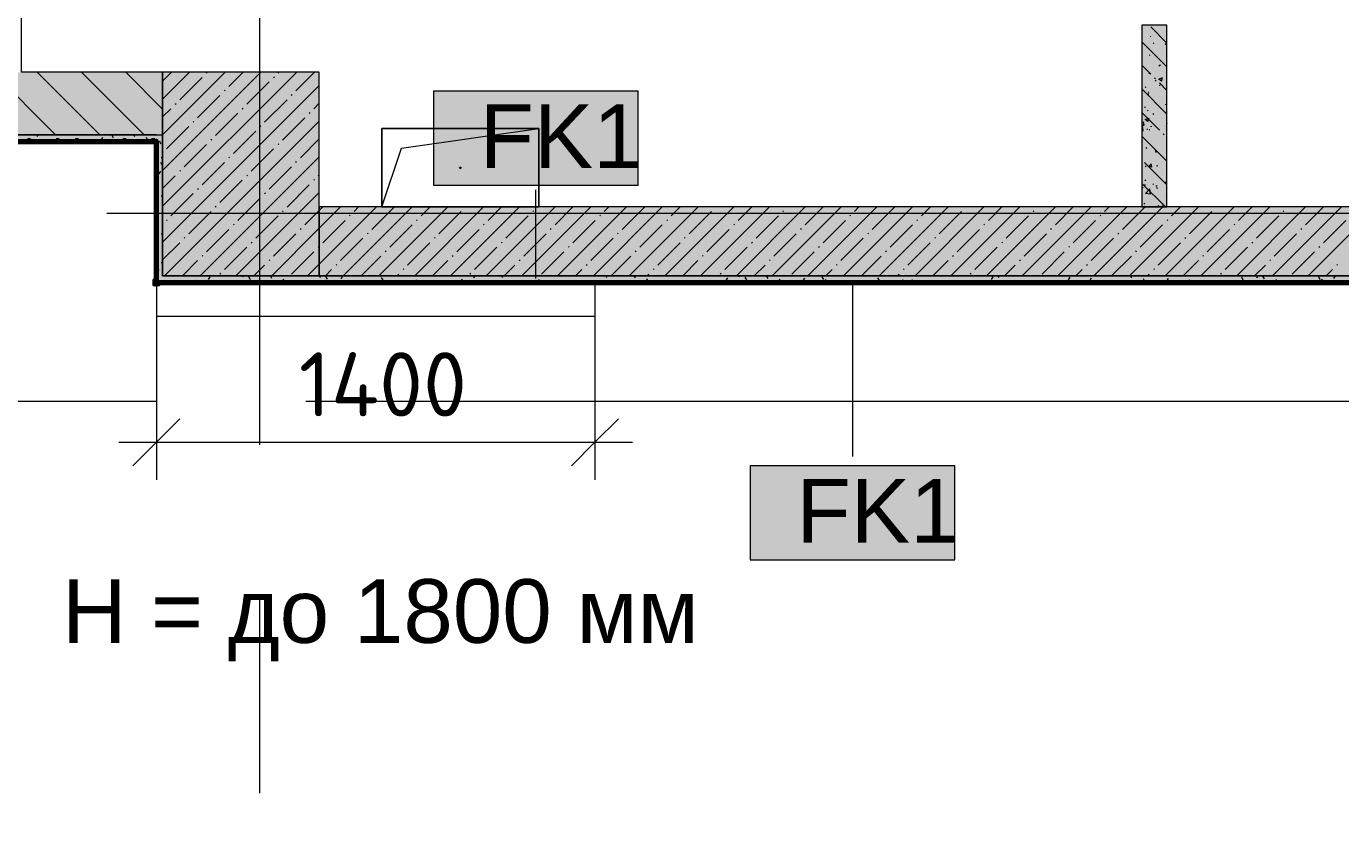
# Model space of a CAD drawing. Header units: millimetres. Extents: x -3817 to 677485, y -22715 to 103890.
# Drawn here: x 407198 to 411392, y 11039 to 13616 of the extents above; entities that cross this region are included whole.
import ezdxf

# ---------------------------------------------------------------- set-up
doc = ezdxf.new("R2010")
doc.units = ezdxf.units.MM
doc.layers.add('PDF _Геометрия', color=7, linetype='Continuous', true_color=0x1d1d1d)
doc.layers.add('PDF _Сплошная заливка', color=7, linetype='Continuous', true_color=0xffffff)
doc.layers.add('PDF _Текст', color=7, linetype='Continuous')
doc.styles.add('PDF GOST-Common', font='arial.ttf')
doc.styles.add('PDF ISOCPEUR', font='isocpeur.ttf')

msp = doc.modelspace()

# ---------------------------------------------------------------- hatches: boundary and pattern name
at = {"layer": 'PDF _Сплошная заливка', "transparency": 33554559}
for points in [[(407520.3, 13269), (407632.9, 13269), (407632.9, 13469), (403262.9, 13469), (403262.9, 13269), (404519.5, 13269)], [(407632.9, 12819), (408132.9, 12819), (408132.9, 13469), (407632.9, 13469), (407632.9, 13452.3)], [(407611.9, 13249), (407612.9, 13249), (407612.9, 13269), (403262.9, 13269), (403262.9, 13249), (407520.3, 13249)], [(411741.9, 12799), (411742.9, 12799), (411742.9, 12819), (407612.9, 12819), (407612.9, 12799), (410521, 12799)]]:
    msp.add_hatch(color=256, dxfattribs=at).paths.add_polyline_path(points)

# ---------------------------------------------------------------- linework, layer by layer
at = {"layer": 'PDF _Геометрия', "color": 9, "lineweight": 9, "true_color": 0xc0c0c0}
for points in [[(411742.9, 12819), (407632.9, 12819), (407632.9, 13269), (407632.9, 13469), (407182.9, 13469), (407182.9, 13969), (406982.9, 13969), (405632.9, 13969), (405432.9, 13969), (405432.9, 13469), (403852.9, 13469)], [(411482.9, 13039), (408132.9, 13039), (408132.9, 12819), (411482.9, 12819)], [(407612.9, 12819), (407612.9, 12799)]]:
    msp.add_lwpolyline(points, dxfattribs=at)
at = {"layer": 'PDF _Геометрия', "color": 253, "lineweight": 9, "true_color": 0xaaaaaa}
for points in [[(407942.9, 12279.7), (407942.9, 13867.2)], [(407455, 13019), (409482.9, 13019), (411982.9, 13019)], [(406978.8, 12419), (407613.8, 12419)], [(408090, 12419), (409482.9, 12419), (411982.9, 12419)], [(407942.9, 11168.4), (407942.9, 11803.4)]]:
    msp.add_lwpolyline(points, dxfattribs=at)
at = {"layer": 'PDF _Геометрия', "color": 9, "lineweight": 9, "true_color": 0xc0c0c0}
msp.add_lwpolyline([(410757.9, 13619), (410757.9, 13039), (410837.9, 13039), (410837.9, 13619)], close=True, dxfattribs=at)
at = {"layer": 'PDF _Геометрия', "color": 252, "lineweight": 9, "true_color": 0x878787}
for points in [[(410837.9, 13561.9), (410786, 13613.8)], [(410837.9, 13486.4), (410757.9, 13566.4)], [(410783.9, 13582.2), (410786.6, 13584.2)], [(410793.7, 13563), (410796.2, 13560.7)], [(410837.9, 13556.6), (410832.6, 13557.1), (410837.9, 13563.3)], [(410781.8, 13523), (410784.4, 13525)], [(410836.3, 13523.9), (410837.9, 13522.5)], [(410786, 13462.9), (410757.9, 13491)], [(410779.6, 13463.8), (410782.3, 13465.8)], [(410812.2, 13491.6), (410815, 13489.8)], [(410814.8, 13491.9), (410818.1, 13492.3)], [(410801.1, 13447.9), (410798.6, 13450.4)], [(410800.5, 13443.9), (410803, 13441.6)], [(410820.3, 13441), (410811.4, 13447), (410823.9, 13451.7)], [(410812.5, 13427.6), (410815.8, 13428.1)], [(410837.9, 13411), (410813.6, 13435.3)], [(410820.3, 13440.9), (410823.9, 13451.7)], [(410837.9, 13335.6), (410757.9, 13415.6)], [(410768, 13421.8), (410771.3, 13422.2)], [(410776.8, 13401.3), (410779.7, 13399.5)], [(410777.4, 13404.6), (410780.1, 13406.7)], [(410813.6, 13284.4), (410757.9, 13340.2)], [(410765.7, 13357.5), (410769.1, 13357.9)], [(410775.3, 13345.4), (410777.9, 13347.5)], [(410833.1, 13366.4), (410836.4, 13366.8)], [(410757.9, 13304.9), (410763, 13311)], [(410757.9, 13300.4), (410765.1, 13299.8)], [(410757.9, 13297.4), (410759.6, 13299.2)], [(410761.6, 13282.3), (410759.6, 13299.2)], [(410765.1, 13299.8), (410763, 13310.9)], [(410777, 13312.1), (410768.2, 13318), (410780.6, 13322.8)], [(410777, 13312), (410780.6, 13322.7)], [(410786.3, 13296.2), (410789.6, 13296.7)], [(410793.2, 13337.8), (410795.7, 13335.6)], [(410835.8, 13298.8), (410837.9, 13296.9)], [(410837.1, 13306.4), (410837.9, 13305.9)], [(410757.9, 13282.9), (410761.6, 13282.4)], [(410837.9, 13184.7), (410757.9, 13264.7)], [(410773.1, 13286.2), (410775.8, 13288.3)], [(410779.7, 13286.5), (410782.5, 13284.7)], [(410828.7, 13269.3), (410826.2, 13271.8)], [(410770.9, 13227), (410773.6, 13229.1)], [(410800, 13218.8), (410802.5, 13216.5)], [(410801.7, 13216), (410804.6, 13214.2)], [(410837.9, 13109.3), (410765.9, 13181.3)], [(410789.7, 13166.1), (410779.1, 13167), (410787.7, 13177.2)], [(410789.7, 13166), (410787.7, 13177.2)], [(410805, 13170.8), (410808.4, 13171.2)], [(410768.8, 13167.9), (410771.4, 13169.9)], [(410832.7, 13039), (410757.9, 13113.8)], [(410758.3, 13100.7), (410761.6, 13101.1)], [(410766.6, 13108.7), (410769.3, 13110.7)], [(410767.1, 13125.2), (410770, 13123.4)], [(410785.2, 13079.7), (410769.3, 13082.2), (410783.2, 13096.6)], [(410785.2, 13079.7), (410783.2, 13096.6)], [(410792.7, 13112.7), (410795.1, 13110.4)], [(410802.8, 13106.5), (410806.1, 13106.9)], [(410804.6, 13101.3), (410807.4, 13099.5)], [(410831.1, 13117.5), (410837.9, 13120.1)], [(410831.1, 13117.5), (410837.9, 13112.9)], [(410764.5, 13049.5), (410767.1, 13051.5)], [(410823.3, 13045.3), (410826.7, 13045.7)], [(410835.3, 13073.6), (410837.7, 13071.4)], [(410808.6, 13039), (410812.3, 13043.5)], [(410813.2, 13039), (410812.4, 13043.4)]]:
    msp.add_lwpolyline(points, dxfattribs=at)
at = {"layer": 'PDF _Геометрия', "lineweight": 9}
for points in [[(407291.1, 13269), (407091.1, 13469), (406982.9, 13577.2)], [(411288.5, 12819), (411482.9, 13013.4), (411938.5, 13469), (411982.9, 13513.4)], [(407432.5, 13269), (407232.5, 13469)], [(407573.9, 13269), (407373.9, 13469)], [(407632.9, 13351.5), (407515.3, 13469)], [(407632.9, 13383.3), (407718.6, 13469)], [(407632.9, 13269.2), (407832.7, 13469)], [(407632.9, 13155.2), (407946.7, 13469)], [(407632.9, 13041.1), (408060.8, 13469)], [(407632.9, 13440.3), (407661.6, 13469)], [(407773.1, 13466.5), (407775.5, 13468.9)], [(407844.4, 13423.7), (407889.7, 13469)], [(408001.2, 13466.5), (408003.8, 13469)], [(408058.3, 13409.5), (408117.8, 13469)], [(407632.9, 12927.1), (408132.9, 13427.1)], [(407687.6, 13381), (407758.9, 13452.2)], [(407901.5, 13366.7), (407972.7, 13438)], [(407987, 13452.2), (407989.4, 13454.6)], [(407744.6, 13323.9), (407815.9, 13395.2)], [(407830.2, 13409.5), (407832.5, 13411.8)], [(407958.5, 13309.7), (408029.8, 13381)], [(408044, 13395.2), (408046.4, 13397.6)], [(407632.9, 13326.2), (407659.1, 13352.4)], [(407673.4, 13366.7), (407675.7, 13369.1)], [(407887.2, 13352.4), (407889.6, 13354.8)], [(408101, 13338.2), (408103.4, 13340.6)], [(408115.3, 13352.4), (408132.9, 13370)], [(407638.9, 12819), (408132.9, 13313)], [(407730.4, 13309.7), (407732.8, 13312)], [(407801.7, 13266.9), (407872.9, 13338.2)], [(407944.2, 13295.4), (407946.6, 13297.8)], [(408015.5, 13252.6), (408086.8, 13323.9)], [(407644.8, 13224.1), (407716.1, 13295.4)], [(407787.4, 13252.6), (407789.8, 13255)], [(407858.7, 13209.9), (407930, 13281.2)], [(408072.5, 13195.6), (408132.9, 13256)], [(407701.9, 13167.1), (407773.1, 13238.4)], [(407915.7, 13152.9), (407987, 13224.1)], [(408001.2, 13238.4), (408003.6, 13240.8)], [(407632.9, 13212.2), (407633, 13212.3)], [(407752.9, 12819), (408132.9, 13199)], [(407758.9, 13110.1), (407830.2, 13181.4)], [(407844.4, 13195.6), (407846.8, 13198)], [(408058.3, 13181.4), (408060.6, 13183.7)], [(407632.9, 13098.1), (407673.4, 13138.6)], [(407687.6, 13152.9), (407690, 13155.2)], [(407901.5, 13138.6), (407903.8, 13141)], [(407972.7, 13095.8), (408044, 13167.1)], [(408129.6, 13138.6), (408132.9, 13141.9)], [(407744.6, 13095.8), (407747, 13098.2)], [(407815.9, 13053.1), (407887.2, 13124.3)], [(408029.8, 13038.8), (408101, 13110.1)], [(408115.3, 13124.3), (408117.7, 13126.7)], [(407659.1, 13010.3), (407730.4, 13081.6)], [(407867, 12819), (408132.9, 13084.9)], [(407872.9, 12996), (407944.2, 13067.3)], [(407958.5, 13081.6), (407960.9, 13083.9)], [(407716.1, 12953.3), (407787.4, 13024.5)], [(407801.7, 13038.8), (407804, 13041.2)], [(407930, 12939), (408001.2, 13010.3)], [(407981, 12819), (408132.9, 12970.9), (408201, 13039)], [(408015.5, 13024.5), (408017.9, 13026.9)], [(408086.8, 12981.8), (408132.9, 13027.9), (408144, 13039)], [(408095.1, 12819), (408132.9, 12856.8), (408315.1, 13039)], [(408209.1, 12819), (408429.1, 13039)], [(408229.3, 13010.3), (408231.7, 13012.7)], [(408243.6, 13024.5), (408258.1, 13039)], [(408300.6, 12967.5), (408371.9, 13038.8)], [(408323.2, 12819), (408543.2, 13039)], [(408437.2, 12819), (408657.2, 13039)], [(408457.4, 13010.3), (408486.2, 13039)], [(408514.5, 12953.3), (408585.8, 13024.5)], [(408551.3, 12819), (408771.3, 13039)], [(408600, 13038.8), (408600.2, 13039)], [(408665.3, 12819), (408885.3, 13039)], [(408671.3, 12996), (408714.3, 13039)], [(408728.3, 12939), (408799.6, 13010.3)], [(408779.4, 12819), (408999.4, 13039)], [(408813.8, 13024.5), (408816.2, 13026.9)], [(408828.1, 13038.8), (408828.3, 13039)], [(408885.1, 12981.8), (408942.4, 13039)], [(408893.4, 12819), (409113.4, 13039)], [(409007.5, 12819), (409227.5, 13039)], [(409027.7, 13010.3), (409030.1, 13012.7)], [(409041.9, 13024.5), (409056.4, 13039)], [(409099, 12967.5), (409170.3, 13038.8)], [(409121.5, 12819), (409341.5, 13039)], [(409235.6, 12819), (409455.6, 13039)], [(409255.8, 13010.3), (409284.5, 13039)], [(409312.8, 12953.3), (409384.1, 13024.5)], [(409349.6, 12819), (409569.6, 13039)], [(409398.4, 13038.8), (409398.5, 13039)], [(409463.7, 12819), (409683.7, 13039)], [(409469.6, 12996), (409512.6, 13039)], [(409526.7, 12939), (409597.9, 13010.3)], [(409577.7, 12819), (409797.7, 13039)], [(409612.2, 13024.5), (409614.6, 13026.9)], [(409626.5, 13038.8), (409626.6, 13039)], [(409683.5, 12981.8), (409740.7, 13039)], [(409691.8, 12819), (409911.8, 13039)], [(409805.8, 12819), (410025.8, 13039)], [(409826, 13010.3), (409828.4, 13012.7)], [(409840.3, 13024.5), (409854.7, 13039)], [(409897.3, 12967.5), (409968.6, 13038.8)], [(409919.9, 12819), (410139.9, 13039)], [(410033.9, 12819), (410253.9, 13039)], [(410054.1, 13010.3), (410082.8, 13039)], [(410111.2, 12953.3), (410182.4, 13024.5)], [(410148, 12819), (410368, 13039)], [(410196.7, 13038.8), (410196.9, 13039)], [(410262, 12819), (410482, 13039)], [(410268, 12996), (410310.9, 13039)], [(410325, 12939), (410396.3, 13010.3)], [(410376.1, 12819), (410596.1, 13039)], [(410410.5, 13024.5), (410412.9, 13026.9)], [(410424.8, 13038.8), (410425, 13039)], [(410481.8, 12981.8), (410539, 13039)], [(410490.1, 12819), (410710.1, 13039)], [(410604.2, 12819), (410824.2, 13039)], [(410624.4, 13010.3), (410626.8, 13012.7)], [(410638.6, 13024.5), (410653.1, 13039)], [(410695.7, 12967.5), (410766.9, 13038.8)], [(410718.2, 12819), (410938.2, 13039)], [(410832.3, 12819), (411052.3, 13039)], [(410852.5, 13010.3), (410881.2, 13039)], [(410909.5, 12953.3), (410980.8, 13024.5)], [(410946.3, 12819), (411166.3, 13039)], [(410995, 13038.8), (410995.2, 13039)], [(411060.4, 12819), (411280.4, 13039)], [(411066.3, 12996), (411109.3, 13039)], [(411123.3, 12939), (411194.6, 13010.3)], [(411174.4, 12819), (411394.4, 13039)], [(411208.9, 13024.5), (411211.3, 13026.9)], [(411223.1, 13038.8), (411223.3, 13039)], [(411280.2, 12981.8), (411337.4, 13039)], [(407644.8, 12996), (407647.2, 12998.4)], [(407773.1, 12896.2), (407844.4, 12967.5)], [(407858.7, 12981.8), (407861.1, 12984.2)], [(408072.5, 12967.5), (408074.9, 12969.9)], [(408143.8, 12924.8), (408215.1, 12996)], [(408357.7, 12910.5), (408428.9, 12981.8)], [(408443.2, 12996), (408445.6, 12998.4)], [(408571.5, 12896.2), (408642.8, 12967.5)], [(408657, 12981.8), (408659.4, 12984.2)], [(408870.9, 12967.5), (408873.2, 12969.9)], [(408942.2, 12924.8), (409013.4, 12996)], [(409156, 12910.5), (409227.3, 12981.8)], [(409241.5, 12996), (409243.9, 12998.4)], [(409369.8, 12896.2), (409441.1, 12967.5)], [(409455.4, 12981.8), (409457.7, 12984.2)], [(409669.2, 12967.5), (409671.6, 12969.9)], [(409740.5, 12924.8), (409811.8, 12996)], [(409954.3, 12910.5), (410025.6, 12981.8)], [(410039.9, 12996), (410042.2, 12998.4)], [(410168.2, 12896.2), (410239.5, 12967.5)], [(410253.7, 12981.8), (410256.1, 12984.2)], [(410467.6, 12967.5), (410469.9, 12969.9)], [(410538.8, 12924.8), (410610.1, 12996)], [(410752.7, 12910.5), (410824, 12981.8)], [(410838.2, 12996), (410840.6, 12998.4)], [(410966.5, 12896.2), (411037.8, 12967.5)], [(411052.1, 12981.8), (411054.4, 12984.2)], [(411265.9, 12967.5), (411268.3, 12969.9)], [(411337.2, 12924.8), (411408.5, 12996)], [(407632.9, 12870), (407687.6, 12924.8)], [(407701.9, 12939), (407704.2, 12941.4)], [(407915.7, 12924.8), (407918.1, 12927.1)], [(407987, 12882), (408058.3, 12953.3)], [(408200.8, 12867.7), (408272.1, 12939)], [(408286.4, 12953.3), (408288.7, 12955.6)], [(408414.7, 12853.5), (408486, 12924.8)], [(408500.2, 12939), (408502.6, 12941.4)], [(408714.1, 12924.8), (408716.4, 12927.1)], [(408785.3, 12882), (408856.6, 12953.3)], [(408999.2, 12867.7), (409070.5, 12939)], [(409084.7, 12953.3), (409087.1, 12955.6)], [(409213, 12853.5), (409284.3, 12924.8)], [(409298.6, 12939), (409300.9, 12941.4)], [(409512.4, 12924.8), (409514.8, 12927.1)], [(409583.7, 12882), (409655, 12953.3)], [(409797.5, 12867.7), (409868.8, 12939)], [(409883.1, 12953.3), (409885.4, 12955.6)], [(410011.4, 12853.5), (410082.6, 12924.8)], [(410096.9, 12939), (410099.3, 12941.4)], [(410310.7, 12924.8), (410313.1, 12927.1)], [(410382, 12882), (410453.3, 12953.3)], [(410595.9, 12867.7), (410667.1, 12939)], [(410681.4, 12953.3), (410683.8, 12955.6)], [(410809.7, 12853.5), (410881, 12924.8)], [(410895.2, 12939), (410897.6, 12941.4)], [(411109.1, 12924.8), (411111.5, 12927.1)], [(411180.4, 12882), (411251.7, 12953.3)], [(407758.9, 12882), (407761.3, 12884.4)], [(407830.2, 12839.2), (407901.5, 12910.5)], [(408044, 12825), (408115.3, 12896.2)], [(408129.6, 12910.5), (408131.9, 12912.9)], [(408266.2, 12819), (408329.1, 12882)], [(408343.4, 12896.2), (408345.8, 12898.6)], [(408557.2, 12882), (408559.6, 12884.4)], [(408628.5, 12839.2), (408699.8, 12910.5)], [(408842.4, 12825), (408913.6, 12896.2)], [(408927.9, 12910.5), (408930.3, 12912.9)], [(409064.5, 12819), (409127.5, 12882)], [(409141.7, 12896.2), (409144.1, 12898.6)], [(409355.6, 12882), (409358, 12884.4)], [(409426.9, 12839.2), (409498.1, 12910.5)], [(409640.7, 12825), (409712, 12896.2)], [(409726.2, 12910.5), (409728.6, 12912.9)], [(409862.8, 12819), (409925.8, 12882)], [(409940.1, 12896.2), (409942.5, 12898.6)], [(410153.9, 12882), (410156.3, 12884.4)], [(410225.2, 12839.2), (410296.5, 12910.5)], [(410439.1, 12825), (410510.3, 12896.2)], [(410524.6, 12910.5), (410527, 12912.9)], [(410661.2, 12819), (410724.2, 12882)], [(410738.4, 12896.2), (410740.8, 12898.6)], [(410952.3, 12882), (410954.6, 12884.4)], [(411023.6, 12839.2), (411094.8, 12910.5)], [(411237.4, 12825), (411308.7, 12896.2)], [(411322.9, 12910.5), (411325.3, 12912.9)], [(407695.9, 12819), (407744.6, 12867.7)], [(407924, 12819), (407958.5, 12853.5)], [(407972.7, 12867.7), (407975.1, 12870.1)], [(408152.1, 12819), (408172.3, 12839.2)], [(408186.6, 12853.5), (408188.9, 12855.8)], [(408400.4, 12839.2), (408402.8, 12841.6)], [(408494.3, 12819), (408543, 12867.7)], [(408722.4, 12819), (408756.8, 12853.5)], [(408771.1, 12867.7), (408773.5, 12870.1)], [(408950.5, 12819), (408970.7, 12839.2)], [(408984.9, 12853.5), (408987.3, 12855.8)], [(409198.8, 12839.2), (409201.1, 12841.6)], [(409292.6, 12819), (409341.3, 12867.7)], [(409520.7, 12819), (409555.2, 12853.5)], [(409569.4, 12867.7), (409571.8, 12870.1)], [(409748.8, 12819), (409769, 12839.2)], [(409783.3, 12853.5), (409785.6, 12855.8)], [(409997.1, 12839.2), (409999.5, 12841.6)], [(410090.9, 12819), (410139.7, 12867.7)], [(410319, 12819), (410353.5, 12853.5)], [(410367.8, 12867.7), (410370.1, 12870.1)], [(410547.1, 12819), (410567.4, 12839.2)], [(410581.6, 12853.5), (410584, 12855.8)], [(410795.5, 12839.2), (410797.8, 12841.6)], [(410889.3, 12819), (410938, 12867.7)], [(411117.4, 12819), (411151.9, 12853.5)], [(411166.1, 12867.7), (411168.5, 12870.1)], [(411345.5, 12819), (411365.7, 12839.2)], [(411380, 12853.5), (411382.3, 12855.8)], [(407815.9, 12825), (407818.3, 12827.3)], [(408380.2, 12819), (408386.2, 12825)], [(408614.3, 12825), (408616.6, 12827.3)], [(409178.5, 12819), (409184.5, 12825)], [(409412.6, 12825), (409415, 12827.3)], [(409976.9, 12819), (409982.9, 12825)], [(410211, 12825), (410213.3, 12827.3)], [(410775.2, 12819), (410781.2, 12825)], [(411009.3, 12825), (411011.7, 12827.3)]]:
    msp.add_lwpolyline(points, dxfattribs=at)
at = {"layer": 'PDF _Геометрия', "color": 7, "lineweight": 9}
for points in [[(408132.9, 12819), (408132.9, 13469), (407632.9, 13469), (407632.9, 12819)], [(409150.4, 13408.1), (408497.2, 13408.1), (408497.2, 13108.1), (409150.4, 13108.1)], [(408832.9, 13289), (408832.9, 13039), (408332.9, 13039), (408332.9, 13289)], [(408832.9, 13289), (408332.9, 13289), (408332.9, 13039), (408832.9, 13039)], [(410161.4, 12212.6), (409508.3, 12212.6), (409508.3, 11912.6), (410161.4, 11912.6)]]:
    msp.add_lwpolyline(points, close=True, dxfattribs=at)
for points in [[(407612.9, 13269), (403262.9, 13269), (407612.9, 13269), (407632.9, 13269)], [(408332.9, 13039), (408395.4, 13226.5), (408832.9, 13289)], [(403282.9, 13249), (407611.9, 13249)], [(407612.9, 13249), (407612.9, 12819)], [(408823.8, 12811), (408823.8, 13094.2)], [(407622.4, 12791), (407622.4, 12788), (407602.9, 12788), (407602.9, 12808), (407611.9, 12808), (407602.9, 12808), (407602.9, 12788), (407622.4, 12788), (407622.4, 12798)], [(407612.9, 12799), (411741.9, 12799)], [(409834.8, 12798.5), (409834.8, 12242.7)], [(407612.9, 12791), (407612.9, 12288.2), (407612.9, 12168.2)], [(409012.4, 12791), (409012.4, 12288.2), (409012.4, 12168.2)], [(407492.9, 12288.2), (409132.4, 12288.2)]]:
    msp.add_lwpolyline(points, dxfattribs=at)
at = {"layer": 'PDF _Геометрия', "color": 253, "lineweight": 9, "true_color": 0x9b9b9b}
for points in [[(407201.5, 13257.6), (407211.5, 13257.6)], [(407234.9, 13269), (407231.9, 13263.7)], [(407292.9, 13257.6), (407302.9, 13257.6)], [(407353.8, 13257.6), (407363.9, 13257.6)], [(407441, 13260.2), (407436, 13251.5)], [(407476.4, 13258.7), (407471.4, 13267.4)], [(407509, 13256.1), (407504.9, 13249)], [(407506.2, 13257.6), (407516.3, 13257.6)], [(407544.4, 13262.8), (407540.8, 13269)], [(407586.1, 13251.6), (407581, 13260.3)], [(407597.7, 13257.6), (407607.7, 13257.6)], [(407399.4, 13249), (407399.4, 13249)], [(407627.7, 13240.5), (407622.7, 13249.2)], [(407631.8, 13172.4), (407626.8, 13181.1)], [(407628.2, 13196.6), (407632.9, 13196.6)], [(407620.6, 13130.8), (407615.6, 13139.5)], [(407625.8, 13153.5), (407620.7, 13144.8)], [(407632.9, 13104.9), (407631.9, 13103.1)], [(407628.2, 13074.7), (407632.9, 13074.7)], [(407613.6, 13021.1), (407612.9, 13022.3)], [(407617.6, 12953.1), (407612.9, 12961.3)], [(407613.5, 12949.4), (407612.9, 12948.3)], [(407628.2, 12952.8), (407632.9, 12952.8)], [(407620.6, 12839.7), (407615.6, 12831)], [(407628.2, 12861.3), (407632.9, 12861.3)], [(407632.9, 12865.7), (407631.9, 12867.4)], [(407741.4, 12805.2), (407737.9, 12799)], [(407783.1, 12816.3), (407778, 12807.6)], [(407819.8, 12819), (407819.7, 12818.8)], [(407871.5, 12818.1), (407871, 12819)], [(407890.2, 12819), (407887.7, 12814.7)], [(407913.2, 12807), (407908.1, 12815.7)], [(407981.2, 12811), (407976.6, 12819)], [(407987.2, 12804.1), (407984.2, 12799)], [(408022.8, 12799.9), (408017.8, 12808.6)], [(408055.2, 12800), (408054.6, 12799)], [(408136.6, 12819), (408133.4, 12813.6)], [(408158.9, 12808.1), (408153.9, 12816.8)], [(408206.5, 12818.2), (408201.5, 12809.5)], [(408336.6, 12805.1), (408331.6, 12813.8)], [(408375.3, 12799), (408373.2, 12802.6)], [(408445.7, 12799), (408441.3, 12806.7)], [(408588.3, 12808.9), (408583.3, 12800.2)], [(408621.7, 12799), (408619, 12803.7)], [(408629.3, 12819), (408624.9, 12811.4)], [(408718.4, 12814.3), (408715.7, 12819)], [(408734.9, 12819), (408734.6, 12818.5)], [(408797.7, 12799), (408796.7, 12800.7)], [(408834, 12807.9), (408829, 12799.1)], [(408902.1, 12803.8), (408899.3, 12799)], [(408981.2, 12819), (408980.3, 12817.4)], [(409051.6, 12819), (409048.3, 12813.3)], [(409141.9, 12812.4), (409138.1, 12819)], [(409147.8, 12802.7), (409145.7, 12799)], [(409183.5, 12801.3), (409178.5, 12810)], [(409435.2, 12812.7), (409430.1, 12804)], [(409455.6, 12817.6), (409454.8, 12819)], [(409474, 12819), (409471.8, 12815.2)], [(409497.3, 12806.4), (409492.2, 12815.2)], [(409565.3, 12810.5), (409560.4, 12819)], [(409606.9, 12799.4), (409601.9, 12808.1)], [(409639.3, 12800.5), (409638.4, 12799)], [(409680.9, 12811.6), (409675.9, 12802.9)], [(409743, 12807.5), (409738, 12816.3)], [(409748.9, 12807.6), (409744, 12799)], [(409896.3, 12819), (409895.2, 12817.1)], [(409920.7, 12804.6), (409915.7, 12813.3)], [(409959.1, 12799), (409957.3, 12802.1)], [(409994.7, 12806.5), (409990.4, 12799)], [(410029.5, 12799), (410025.3, 12806.2)], [(410062.7, 12802.4), (410060.8, 12799)], [(410205.5, 12799), (410203, 12803.2)], [(410282, 12816.5), (410277, 12807.8)], [(410302.5, 12813.8), (410299.5, 12819)], [(410318.7, 12819), (410318.7, 12819)], [(410381.4, 12799), (410380.7, 12800.2)], [(410486.1, 12804.3), (410483.1, 12799)], [(410527.8, 12815.4), (410522.7, 12806.7)], [(410595.8, 12811.4), (410590.8, 12802.6)], [(410616.3, 12819), (410616.3, 12819)], [(410725.9, 12811.9), (410721.8, 12819)], [(410767.6, 12800.8), (410762.5, 12809.5)], [(410841.5, 12810.3), (410836.5, 12801.5)], [(410909.6, 12806.2), (410905.4, 12799)], [(411039.7, 12817.1), (411038.6, 12819)], [(411081.3, 12805.9), (411076.3, 12814.7)], [(411128.2, 12819), (411123.9, 12811.6)], [(411149.4, 12810), (411144.3, 12818.7)], [(411190.9, 12799), (411186, 12807.6)], [(411327.1, 12807), (411322, 12815.7)], [(411333, 12808.1), (411328, 12799.4)], [(411374.5, 12819), (411369.6, 12810.5)]]:
    msp.add_lwpolyline(points, dxfattribs=at)
at = {"layer": 'PDF _Геометрия', "color": 231, "lineweight": 70, "true_color": 0xff80c0}
for points in [[(403002.9, 12799), (403282.9, 12799), (403282.9, 13248), (407611.9, 13248), (407611.9, 13249), (407611.9, 12798), (407612.9, 12798), (411741.9, 12798), (411741.9, 6185), (411382.9, 6185), (411381.9, 6185), (411381.9, 5690), (408154.1, 5690), (408154.1, 6184), (408154.1, 6185), (407612.9, 6185), (407611.9, 6185), (407611.9, 5699), (407612.9, 5699), (407612.9, 6184), (408153.1, 6184), (408153.1, 5689), (408154.1, 5689), (411382.9, 5689)], [(407612.9, 12799), (407612.9, 12819)]]:
    msp.add_lwpolyline(points, dxfattribs=at)
at = {"layer": 'PDF _Геометрия', "color": 231, "lineweight": 9, "true_color": 0xff80c0}
for points in [[(407612.9, 12819), (407612.9, 13249), (407611.9, 13249), (403282.9, 13249), (403282.9, 13248)], [(411402.9, 6184), (411742.9, 6184), (411742.9, 6185), (411742.9, 12799), (411741.9, 12799), (407612.9, 12799)]]:
    msp.add_lwpolyline(points, dxfattribs=at)
at = {"layer": 'PDF _Геометрия', "color": 231, "lineweight": 53, "true_color": 0xff80c0}
msp.add_lwpolyline([(407612.9, 12791), (407611.9, 12791), (407611.9, 12798)], dxfattribs=at)
at = {"layer": 'PDF _Геометрия', "color": 12, "lineweight": 13, "true_color": 0xce0000}
msp.add_lwpolyline([(407611.9, 12691), (409014, 12691)], dxfattribs=at)
at = {"layer": 'PDF _Геометрия', "color": 7, "lineweight": 20}
for points in [[(407687.9, 12363.2), (407612.9, 12288.2), (407537.9, 12213.2)], [(409087.4, 12363.2), (409012.4, 12288.2), (408937.4, 12213.2)]]:
    msp.add_lwpolyline(points, dxfattribs=at)
at = {"layer": 'PDF _Геометрия', "color": 7, "lineweight": 9}
msp.add_circle((408582.9, 13164), 2.5, dxfattribs=at)
at = {"layer": 'PDF _Сплошная заливка', "lineweight": 35, "transparency": 33554559}
for points in [[(410757.9, 13039), (410837.9, 13039), (410757.9, 13619), (410837.9, 13619)], [(407632.9, 12819), (407632.9, 13269), (407612.9, 12819), (407612.9, 13269)], [(408132.9, 12819), (411482.9, 12819), (408132.9, 13039), (411482.9, 13039)]]:
    msp.add_solid(points, dxfattribs=at)
at = {"layer": 'PDF _Сплошная заливка', "lineweight": 9, "transparency": 33554559}
for points in [[(409150.4, 13408.1), (408497.2, 13408.1), (409150.4, 13108.1), (408497.2, 13108.1)], [(410161.4, 12212.6), (409508.3, 12212.6), (410161.4, 11912.6), (409508.3, 11912.6)]]:
    msp.add_solid(points, dxfattribs=at)
at = {"layer": 'PDF _Сплошная заливка', "color": 254, "lineweight": 35, "true_color": 0xffb9dc, "transparency": 33554559}
msp.add_solid([(407611.9, 12798), (407612.9, 12799), (407611.9, 13249)], dxfattribs=at)
at = {"layer": 'PDF _Сплошная заливка', "color": 1, "lineweight": 35, "transparency": 33554559}
msp.add_solid([(407612.9, 12791), (409012.4, 12791), (407612.9, 12798), (409012.4, 12798)], dxfattribs=at)

# ---------------------------------------------------------------- texts
at = {"layer": 'PDF _Текст', "attachment_point": 4}
for s, insert, char_height, style in [('FK1', (408644.3, 13264.7), 203.2, 'PDF GOST-Common'), ('1400', (408067.5, 12473), 204.64, 'PDF ISOCPEUR'), ('FK1', (409655.4, 12069.2), 203.2, 'PDF GOST-Common')]:
    msp.add_mtext(s, dxfattribs=dict(at, insert=insert, char_height=char_height, style=style))
at = {"layer": 'PDF _Текст', "color": 250, "true_color": 0x3c3c3c, "insert": (407312.4, 11720.2), "char_height": 203.2, "attachment_point": 4, "style": 'PDF GOST-Common'}
msp.add_mtext('H = до 1800 мм', dxfattribs=at)

doc.saveas('drawing.dxf')
